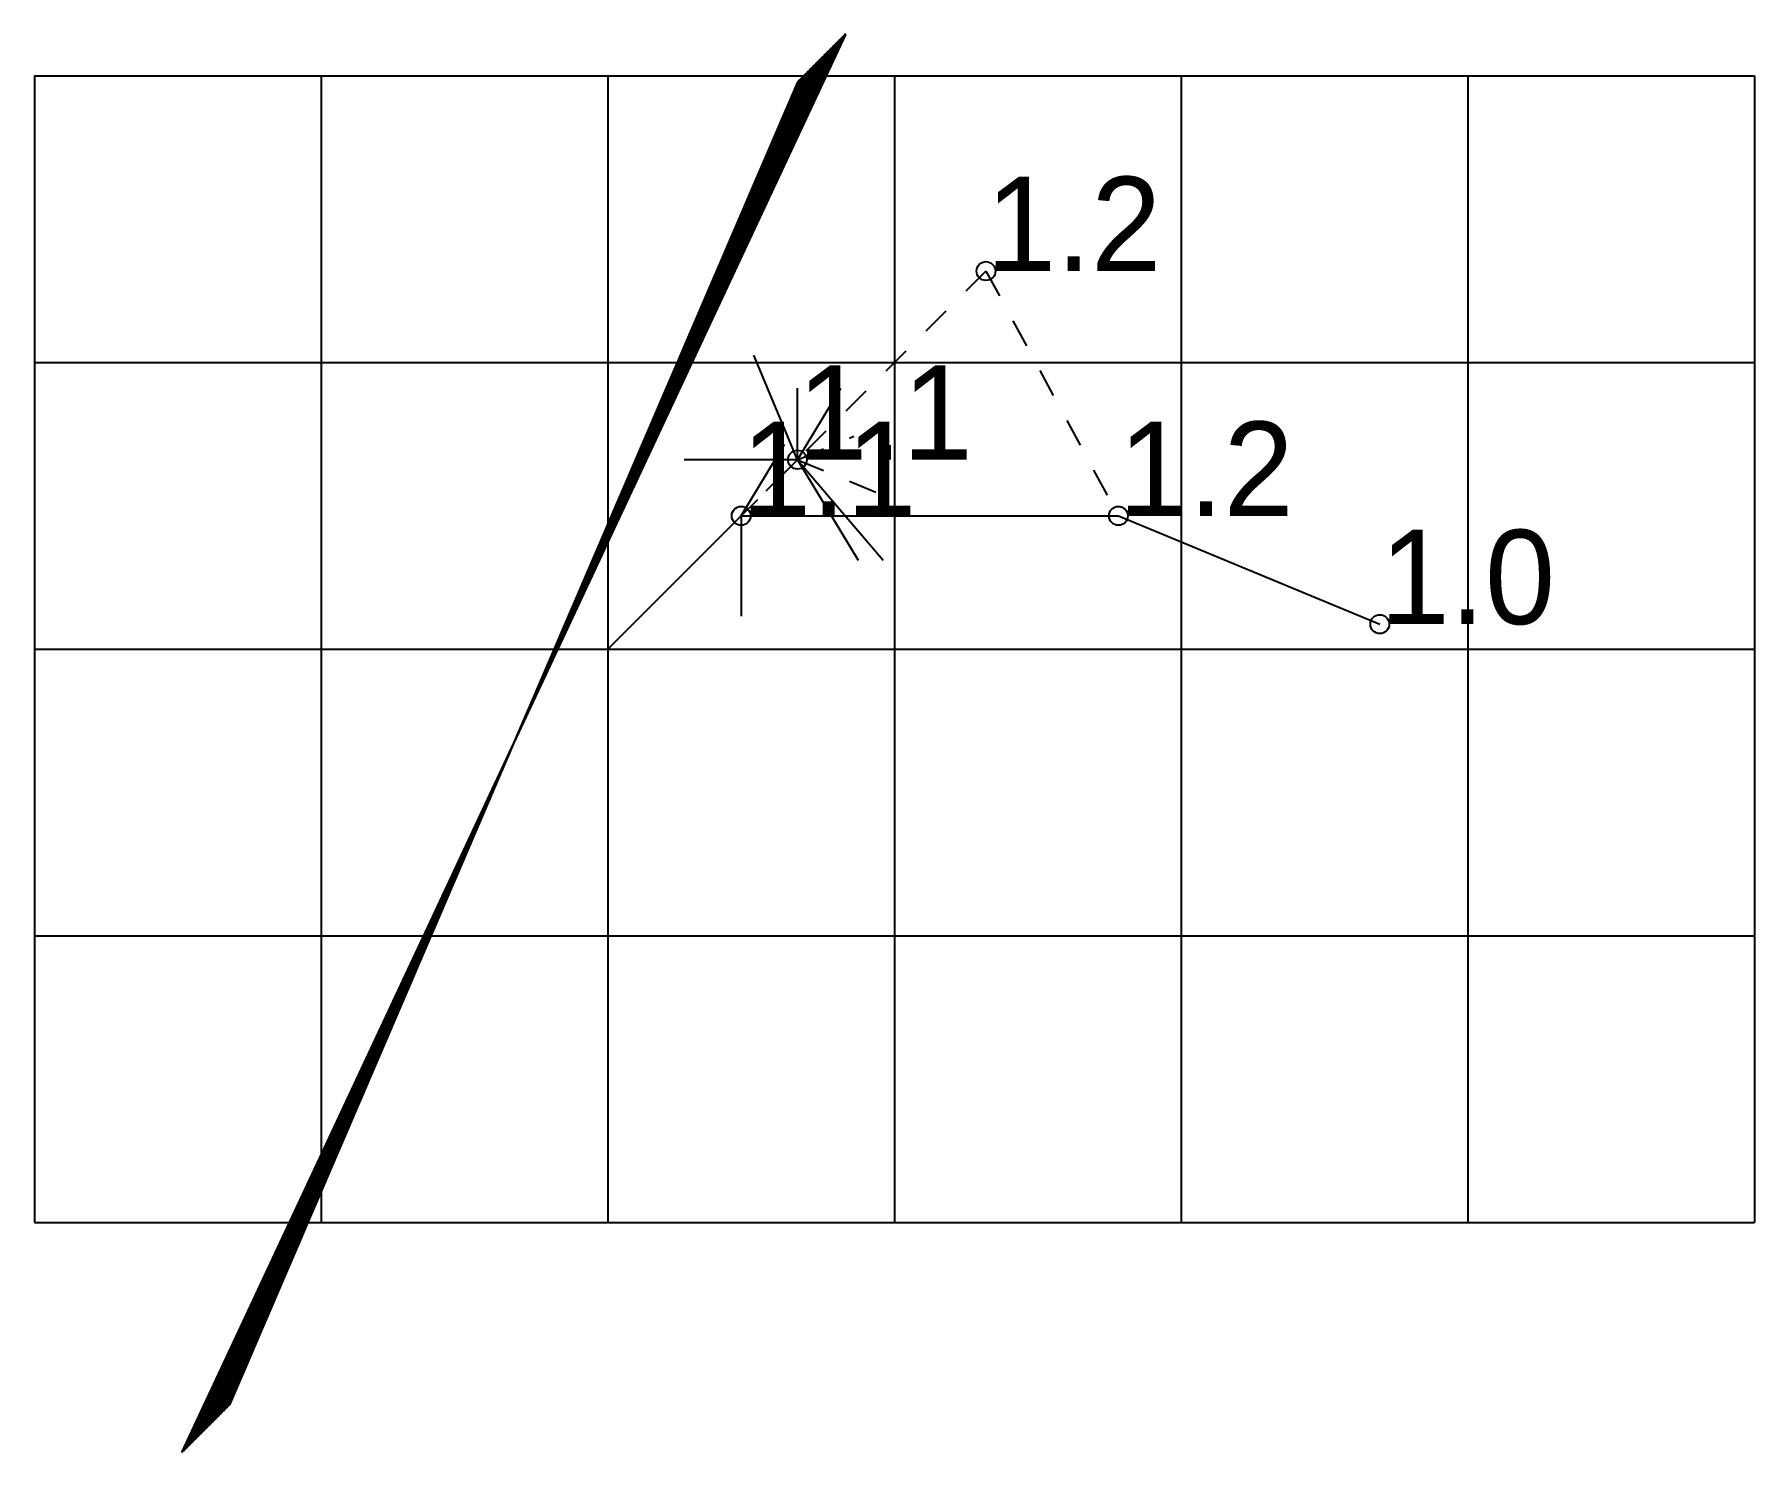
# Model space of a CAD drawing. Header units: millimetres. Extents: x -6.1 to 12.2, y -8.5 to 6.5.
import ezdxf

# ---------------------------------------------------------------- set-up
doc = ezdxf.new("R2010")
doc.units = ezdxf.units.MM
doc.linetypes.add('DASH', pattern=[0.6, 0.3, -0.3])

msp = doc.modelspace()

# ---------------------------------------------------------------- linework, layer by layer
at = {"layer": 'Black', "color": 0}
msp.add_lwpolyline([(2.012, 6.012), (-4.012, -8.012)], dxfattribs=at)
at = {"layer": 'Blue', "color": 5}
msp.add_point((2.018, 6.018), dxfattribs=at)
at = {"layer": 'Brown', "color": 32}
msp.add_lwpolyline([(2.016, 6.016), (-4.016, -8.016)], dxfattribs=at)
at = {"layer": 'Gray', "color": 9}
msp.add_point((2.014, 6.014), dxfattribs=at)
at = {"layer": 'Green', "color": 3}
for points in [[(2.52, 6.52), (-4.52, -8.52)], [(2.516, 6.516), (-4.516, -8.516)], [(2.512, 6.512), (-4.512, -8.512)], [(2.508, 6.508), (-4.508, -8.508)], [(2.504, 6.504), (-4.504, -8.504)], [(2.5, 6.5), (-4.5, -8.5)], [(2.496, 6.496), (-4.496, -8.496)], [(2.492, 6.492), (-4.492, -8.492)], [(2.488, 6.488), (-4.488, -8.488)], [(2.484, 6.484), (-4.484, -8.484)], [(2.48, 6.48), (-4.48, -8.48)], [(2.476, 6.476), (-4.476, -8.476)], [(2.472, 6.472), (-4.472, -8.472)], [(2.468, 6.468), (-4.468, -8.468)], [(2.464, 6.464), (-4.464, -8.464)], [(2.46, 6.46), (-4.46, -8.46)], [(2.456, 6.456), (-4.456, -8.456)], [(2.452, 6.452), (-4.452, -8.452)], [(2.448, 6.448), (-4.448, -8.448)], [(2.444, 6.444), (-4.444, -8.444)], [(2.44, 6.44), (-4.44, -8.44)], [(2.436, 6.436), (-4.436, -8.436)], [(2.432, 6.432), (-4.432, -8.432)], [(2.428, 6.428), (-4.428, -8.428)], [(2.424, 6.424), (-4.424, -8.424)], [(2.42, 6.42), (-4.42, -8.42)], [(2.416, 6.416), (-4.416, -8.416)], [(2.412, 6.412), (-4.412, -8.412)], [(2.408, 6.408), (-4.408, -8.408)], [(2.404, 6.404), (-4.404, -8.404)], [(2.4, 6.4), (-4.4, -8.4)], [(2.396, 6.396), (-4.396, -8.396)], [(2.392, 6.392), (-4.392, -8.392)], [(2.388, 6.388), (-4.388, -8.388)], [(2.384, 6.384), (-4.384, -8.384)], [(2.38, 6.38), (-4.38, -8.38)], [(2.376, 6.376), (-4.376, -8.376)], [(2.372, 6.372), (-4.372, -8.372)], [(2.368, 6.368), (-4.368, -8.368)], [(2.364, 6.364), (-4.364, -8.364)], [(2.36, 6.36), (-4.36, -8.36)], [(2.356, 6.356), (-4.356, -8.356)], [(2.352, 6.352), (-4.352, -8.352)], [(2.348, 6.348), (-4.348, -8.348)], [(2.344, 6.344), (-4.344, -8.344)], [(2.34, 6.34), (-4.34, -8.34)], [(2.336, 6.336), (-4.336, -8.336)], [(2.332, 6.332), (-4.332, -8.332)], [(2.328, 6.328), (-4.328, -8.328)], [(2.324, 6.324), (-4.324, -8.324)], [(2.32, 6.32), (-4.32, -8.32)], [(2.316, 6.316), (-4.316, -8.316)], [(2.312, 6.312), (-4.312, -8.312)], [(2.308, 6.308), (-4.308, -8.308)], [(2.304, 6.304), (-4.304, -8.304)], [(2.3, 6.3), (-4.3, -8.3)], [(2.296, 6.296), (-4.296, -8.296)], [(2.292, 6.292), (-4.292, -8.292)], [(2.288, 6.288), (-4.288, -8.288)], [(2.284, 6.284), (-4.284, -8.284)], [(2.28, 6.28), (-4.28, -8.28)], [(2.276, 6.276), (-4.276, -8.276)], [(2.272, 6.272), (-4.272, -8.272)], [(2.268, 6.268), (-4.268, -8.268)], [(2.264, 6.264), (-4.264, -8.264)], [(2.26, 6.26), (-4.26, -8.26)], [(2.256, 6.256), (-4.256, -8.256)], [(2.252, 6.252), (-4.252, -8.252)], [(2.248, 6.248), (-4.248, -8.248)], [(2.244, 6.244), (-4.244, -8.244)], [(2.24, 6.24), (-4.24, -8.24)], [(2.236, 6.236), (-4.236, -8.236)], [(2.232, 6.232), (-4.232, -8.232)], [(2.228, 6.228), (-4.228, -8.228)], [(2.224, 6.224), (-4.224, -8.224)], [(2.22, 6.22), (-4.22, -8.22)], [(2.216, 6.216), (-4.216, -8.216)], [(2.212, 6.212), (-4.212, -8.212)], [(2.208, 6.208), (-4.208, -8.208)], [(2.204, 6.204), (-4.204, -8.204)], [(2.2, 6.2), (-4.2, -8.2)], [(2.196, 6.196), (-4.196, -8.196)], [(2.192, 6.192), (-4.192, -8.192)], [(2.188, 6.188), (-4.188, -8.188)], [(2.184, 6.184), (-4.184, -8.184)], [(2.18, 6.18), (-4.18, -8.18)], [(2.176, 6.176), (-4.176, -8.176)], [(2.172, 6.172), (-4.172, -8.172)], [(2.168, 6.168), (-4.168, -8.168)], [(2.164, 6.164), (-4.164, -8.164)], [(2.16, 6.16), (-4.16, -8.16)], [(2.156, 6.156), (-4.156, -8.156)], [(2.152, 6.152), (-4.152, -8.152)], [(2.148, 6.148), (-4.148, -8.148)], [(2.144, 6.144), (-4.144, -8.144)], [(2.14, 6.14), (-4.14, -8.14)], [(2.136, 6.136), (-4.136, -8.136)], [(2.132, 6.132), (-4.132, -8.132)], [(2.128, 6.128), (-4.128, -8.128)], [(2.124, 6.124), (-4.124, -8.124)], [(2.12, 6.12), (-4.12, -8.12)], [(2.116, 6.116), (-4.116, -8.116)], [(2.112, 6.112), (-4.112, -8.112)], [(2.108, 6.108), (-4.108, -8.108)], [(2.104, 6.104), (-4.104, -8.104)], [(2.1, 6.1), (-4.1, -8.1)], [(2.096, 6.096), (-4.096, -8.096)], [(2.092, 6.092), (-4.092, -8.092)], [(2.088, 6.088), (-4.088, -8.088)], [(2.084, 6.084), (-4.084, -8.084)], [(2.08, 6.08), (-4.08, -8.08)], [(2.076, 6.076), (-4.076, -8.076)], [(2.072, 6.072), (-4.072, -8.072)], [(2.068, 6.068), (-4.068, -8.068)], [(2.064, 6.064), (-4.064, -8.064)], [(2.06, 6.06), (-4.06, -8.06)], [(2.056, 6.056), (-4.056, -8.056)], [(2.052, 6.052), (-4.052, -8.052)], [(2.048, 6.048), (-4.048, -8.048)], [(2.044, 6.044), (-4.044, -8.044)], [(2.04, 6.04), (-4.04, -8.04)], [(2.036, 6.036), (-4.036, -8.036)], [(2.032, 6.032), (-4.032, -8.032)], [(2.028, 6.028), (-4.028, -8.028)]]:
    msp.add_lwpolyline(points, dxfattribs=at)
for p in [(2.386, 6.386), (2.39, 6.39), (2.394, 6.394), (2.398, 6.398), (2.402, 6.402), (2.406, 6.406), (2.41, 6.41), (2.414, 6.414), (2.418, 6.418), (2.422, 6.422), (2.426, 6.426), (2.43, 6.43), (2.434, 6.434), (2.438, 6.438), (2.442, 6.442), (2.446, 6.446), (2.45, 6.45), (2.454, 6.454), (2.458, 6.458), (2.462, 6.462), (2.466, 6.466), (2.47, 6.47), (2.474, 6.474), (2.478, 6.478), (2.482, 6.482), (2.486, 6.486), (2.49, 6.49), (2.494, 6.494), (2.498, 6.498), (2.502, 6.502), (2.506, 6.506), (2.51, 6.51), (2.514, 6.514), (2.518, 6.518), (2.202, 6.202), (2.206, 6.206), (2.21, 6.21), (2.214, 6.214), (2.218, 6.218), (2.222, 6.222), (2.226, 6.226), (2.23, 6.23), (2.234, 6.234), (2.238, 6.238), (2.242, 6.242), (2.246, 6.246), (2.25, 6.25), (2.254, 6.254), (2.258, 6.258), (2.262, 6.262), (2.266, 6.266), (2.27, 6.27), (2.274, 6.274), (2.278, 6.278), (2.282, 6.282), (2.286, 6.286), (2.29, 6.29), (2.294, 6.294), (2.298, 6.298), (2.302, 6.302), (2.306, 6.306), (2.31, 6.31), (2.314, 6.314), (2.318, 6.318), (2.322, 6.322), (2.326, 6.326), (2.33, 6.33), (2.334, 6.334), (2.338, 6.338), (2.342, 6.342), (2.346, 6.346), (2.35, 6.35), (2.354, 6.354), (2.358, 6.358), (2.362, 6.362), (2.366, 6.366), (2.37, 6.37), (2.374, 6.374), (2.378, 6.378), (2.382, 6.382), (2.022, 6.022), (2.026, 6.026), (2.03, 6.03), (2.034, 6.034), (2.038, 6.038), (2.042, 6.042), (2.046, 6.046), (2.05, 6.05), (2.054, 6.054), (2.058, 6.058), (2.062, 6.062), (2.066, 6.066), (2.07, 6.07), (2.074, 6.074), (2.078, 6.078), (2.082, 6.082), (2.086, 6.086), (2.09, 6.09), (2.094, 6.094), (2.098, 6.098), (2.102, 6.102), (2.106, 6.106), (2.11, 6.11), (2.114, 6.114), (2.118, 6.118), (2.122, 6.122), (2.126, 6.126), (2.13, 6.13), (2.134, 6.134), (2.138, 6.138), (2.142, 6.142), (2.146, 6.146), (2.15, 6.15), (2.154, 6.154), (2.158, 6.158), (2.162, 6.162), (2.166, 6.166), (2.17, 6.17), (2.174, 6.174), (2.178, 6.178), (2.182, 6.182), (2.186, 6.186), (2.19, 6.19), (2.194, 6.194), (2.198, 6.198), (2.01, 6.01)]:
    msp.add_point(p, dxfattribs=at)
at = {"layer": 'Grid', "color": 255}
for p, q in [((-6.08, 6.08), (-6.08, -6.08)), ((-6.08, 6.08), (12.16, 6.08)), ((-3.04, 6.08), (-3.04, -6.08)), ((0, 6.08), (0, -6.08)), ((3.04, 6.08), (3.04, -6.08)), ((6.08, 6.08), (6.08, -6.08)), ((9.12, 6.08), (9.12, -6.08)), ((12.16, 6.08), (12.16, -6.08)), ((-6.08, 3.04), (12.16, 3.04)), ((-6.08, 0), (12.16, 0)), ((-6.08, -3.04), (12.16, -3.04)), ((-6.08, -6.08), (12.16, -6.08))]:
    msp.add_line(p, q, dxfattribs=at)
at = {"layer": 'LGray', "color": 255, "linetype": 'DASH'}
for p, q in [((4.01, 4.01), (0, 0)), ((4.01, 4.01), (5.414, 1.414)), ((2.01, 2.01), (1.414, 1.414)), ((2.01, 2.01), (1.414, 1.414)), ((2.01, 2.01), (1.414, 1.414)), ((2.01, 2.01), (1.414, 1.414)), ((2.01, 2.01), (1.414, 1.414)), ((2.01, 2.01), (1.414, 1.414))]:
    msp.add_line(p, q, dxfattribs=at)
at = {"layer": 'Orange', "color": 30}
msp.add_lwpolyline([(2.024, 6.024), (-4.024, -8.024)], dxfattribs=at)
at = {"layer": 'Red', "color": 1}
msp.add_lwpolyline([(2.02, 6.02), (-4.02, -8.02)], dxfattribs=at)
at = {"layer": 'Shots', "color": 1}
for p, q in [((0, 0), (1.414, 1.414)), ((1.414, 1.414), (5.414, 1.414)), ((5.414, 1.414), (8.186, 0.266))]:
    msp.add_line(p, q, dxfattribs=at)
for centre in [(4.01, 4.01), (4.01, 4.01), (2.01, 2.01), (2.01, 2.01), (2.01, 2.01), (2.01, 2.01), (2.01, 2.01), (2.01, 2.01), (1.414, 1.414), (5.414, 1.414), (8.186, 0.266)]:
    msp.add_circle(centre, 0.1, dxfattribs=at)
at = {"layer": 'XSect', "color": 1}
for p, q in [((2.01, 2.01), (1.55, 3.118)), ((2.01, 2.01), (2.47, 2.77)), ((2.01, 2.01), (2.01, 2.77)), ((2.01, 2.01), (2.47, 2.77)), ((2.01, 2.01), (2.47, 2.77)), ((2.01, 2.01), (2.47, 2.77)), ((2.01, 2.01), (0.81, 2.01)), ((2.01, 2.01), (1.162, 2.01)), ((2.01, 2.01), (1.162, 2.01)), ((2.01, 2.01), (1.162, 2.01)), ((2.01, 2.01), (1.162, 2.01)), ((1.414, 1.414), (1.872, 2.174)), ((2.01, 2.01), (2.92, 0.946)), ((2.01, 2.01), (2.654, 0.946)), ((2.01, 2.01), (2.92, 0.946)), ((2.01, 2.01), (2.92, 0.946)), ((2.01, 2.01), (2.92, 0.946)), ((1.414, 1.414), (2.262, 1.414)), ((1.414, 1.414), (1.414, 0.35))]:
    msp.add_line(p, q, dxfattribs=at)
at = {"layer": 'XSect', "color": 1, "linetype": 'DASH'}
for q in [(2.61, 2.258), (2.85, 1.662)]:
    msp.add_line((2.01, 2.01), q, dxfattribs=at)

# ---------------------------------------------------------------- texts
at = {"layer": 'Label'}
for s, p in [('1.2', (4.01, 4.01)), ('1.1', (2.01, 2.01)), ('1.1', (2.01, 2.01)), ('1.1', (2.01, 2.01)), ('1.1', (2.01, 2.01)), ('1.1', (2.01, 2.01)), ('1.1', (2.01, 2.01)), ('1.1', (1.414, 1.414)), ('1.2', (5.414, 1.414)), ('1.0', (8.186, 0.266))]:
    msp.add_text(s, height=1, dxfattribs=at).set_placement(p)

doc.saveas('drawing.dxf')
